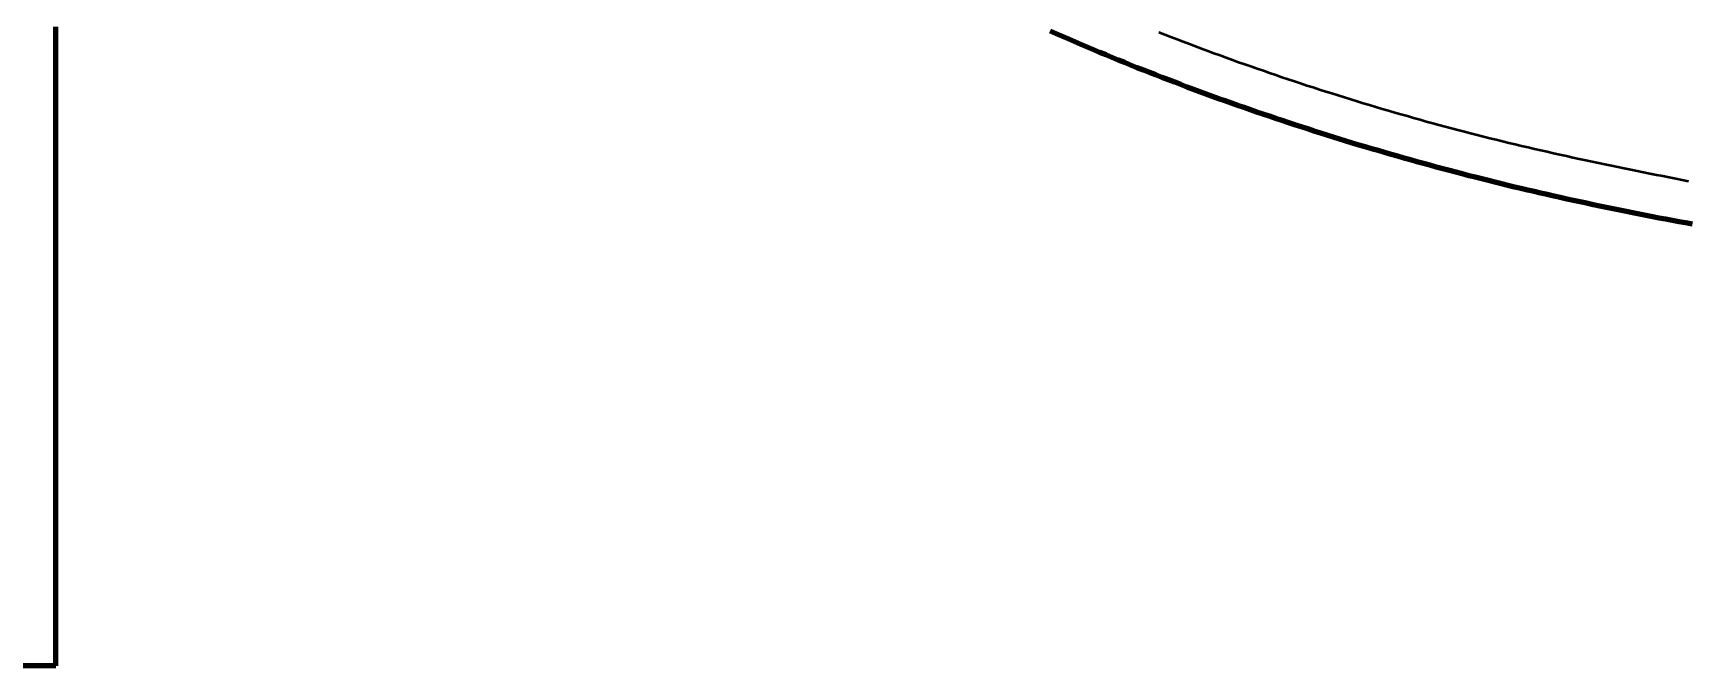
# Model space of a CAD drawing. Header units: millimetres. Extents: x 0 to 2382, y 0 to 420.
# Drawn here: x 144.62 to 157.29, y 212.21 to 217.06 of the extents above; entities that cross this region are included whole.
import ezdxf

# ---------------------------------------------------------------- set-up
doc = ezdxf.new("R2010")
doc.units = ezdxf.units.MM
doc.linetypes.add('IRAM-E-TRAZOS', pattern=[5, 4, -1])
for name, color, linetype, lineweight in [('01-VISIBLE', 7, 'CONTINUOUS', 70), ('02-OCULTA', 4, 'IRAM-E-TRAZOS', 35), ('04-COTA', 3, 'CONTINUOUS', 18)]:
    doc.layers.add(name, color=color, linetype=linetype, lineweight=lineweight)
doc.styles.add('ISO3098', font='isocpeur.ttf')
doc.dimstyles.new('FLAMA-IRAM', dxfattribs={"dimtxt": 3.5, "dimasz": 3.5, "dimexe": 2, "dimexo": 1.5, "dimgap": 1, "dimtad": 1, "dimdec": 1, "dimtxsty": 'ISO3098', "dimblk": 'IRAM_FLECHA', "dimblk1": 'IRAM_FLECHA', "dimblk2": 'IRAM_FLECHA', "dimcen": 2.5, "dimclrd": 256, "dimclre": 256, "dimclrt": 256, "dimazin": 3, "dimtfac": 1, "dimtmove": 0, "dimatfit": 3, "dimlwd": 18, "dimlwe": 18})

# ---------------------------------------------------------------- blocks, each defined once
blk = doc.blocks.new('IRAM_FLECHA')
blk.add_solid([(0, 0), (-1, 0.125), (-1, -0.125)])

msp = doc.modelspace()

# ---------------------------------------------------------------- linework, layer by layer
at = {"layer": '01-VISIBLE'}
msp.add_line((144.791, 212.209), (138.791, 212.209), dxfattribs=at)
for points in [[(144.791, 212.209), (144.791, 212.297), (144.791, 212.384), (144.791, 212.472), (144.791, 212.559), (144.791, 212.647), (144.791, 212.734), (144.791, 212.822), (144.791, 212.909), (144.791, 212.997), (144.791, 213.084), (144.791, 213.172), (144.791, 213.259), (144.791, 213.347), (144.791, 213.434), (144.791, 213.522), (144.791, 213.609), (144.791, 213.697), (144.791, 213.784), (144.791, 213.872), (144.791, 213.959), (144.791, 214.047), (144.791, 214.134), (144.791, 214.222), (144.791, 214.309), (144.791, 214.397), (144.791, 214.484), (144.791, 214.572), (144.791, 214.659), (144.791, 214.747), (144.791, 214.834), (144.791, 214.922), (144.791, 215.009), (144.791, 215.097), (144.791, 215.184), (144.791, 215.272), (144.791, 215.359), (144.791, 215.447), (144.791, 215.534), (144.791, 215.622), (144.791, 215.709), (144.791, 215.797), (144.791, 215.884), (144.791, 215.972), (144.791, 216.059), (144.791, 216.147), (144.791, 216.234), (144.791, 216.322), (144.791, 216.409), (144.791, 216.497), (144.791, 216.584), (144.791, 216.672), (144.791, 216.759), (144.791, 216.847), (144.791, 216.934), (144.791, 217.022), (144.791, 217.109)], [(152.414, 217.08), (152.461, 217.059), (152.508, 217.038), (152.556, 217.018), (152.603, 216.997), (152.65, 216.977), (152.698, 216.956), (152.745, 216.936), (152.792, 216.916), (152.84, 216.897), (152.887, 216.877), (152.935, 216.857), (152.983, 216.838), (153.031, 216.819), (153.078, 216.799), (153.126, 216.78), (153.174, 216.761), (153.222, 216.743), (153.27, 216.724), (153.318, 216.705), (153.366, 216.687), (153.414, 216.669), (153.462, 216.65), (153.511, 216.632), (153.559, 216.614), (153.607, 216.597), (153.656, 216.579), (153.704, 216.561), (153.753, 216.544), (153.801, 216.527), (153.85, 216.51), (153.898, 216.493), (153.947, 216.476), (153.995, 216.459), (154.044, 216.442), (154.093, 216.426), (154.142, 216.409), (154.191, 216.393), (154.24, 216.377), (154.288, 216.361), (154.337, 216.345), (154.386, 216.329), (154.435, 216.313), (154.485, 216.298), (154.534, 216.282), (154.583, 216.267), (154.632, 216.251), (154.681, 216.236), (154.73, 216.221), (154.78, 216.206), (154.829, 216.192), (154.878, 216.177), (154.928, 216.163), (154.977, 216.148), (155.027, 216.134), (155.076, 216.12), (155.126, 216.106), (155.175, 216.092), (155.225, 216.078), (155.275, 216.064), (155.324, 216.051), (155.374, 216.037), (155.424, 216.024), (155.474, 216.011), (155.523, 215.997), (155.573, 215.984), (155.623, 215.971), (155.673, 215.959), (155.723, 215.946), (155.773, 215.933), (155.823, 215.921), (155.873, 215.909), (155.923, 215.896), (155.973, 215.884), (156.023, 215.872), (156.073, 215.861), (156.123, 215.849), (156.173, 215.837), (156.223, 215.826), (156.274, 215.814), (156.324, 215.803), (156.374, 215.792), (156.424, 215.781), (156.475, 215.77), (156.525, 215.759), (156.575, 215.748), (156.626, 215.737), (156.676, 215.727), (156.727, 215.716), (156.777, 215.706), (156.828, 215.696), (156.878, 215.686), (156.929, 215.676), (156.979, 215.666), (157.03, 215.656), (157.08, 215.646), (157.131, 215.637), (157.182, 215.627), (157.232, 215.618), (157.283, 215.609), (157.334, 215.6)]]:
    msp.add_lwpolyline(points, dxfattribs=at)
at = {"layer": '02-OCULTA'}
for points in [[(144.791, 217.109), (144.791, 217.022), (144.791, 216.934), (144.791, 216.847), (144.791, 216.759), (144.791, 216.672), (144.791, 216.584), (144.791, 216.497), (144.791, 216.409), (144.791, 216.322), (144.791, 216.234), (144.791, 216.147), (144.791, 216.059), (144.791, 215.972), (144.791, 215.884), (144.791, 215.797), (144.791, 215.709), (144.791, 215.622), (144.791, 215.534), (144.791, 215.447), (144.791, 215.359), (144.791, 215.272), (144.791, 215.184), (144.791, 215.097), (144.791, 215.009), (144.791, 214.922), (144.791, 214.834), (144.791, 214.747), (144.791, 214.659), (144.791, 214.572), (144.791, 214.484), (144.791, 214.397), (144.791, 214.309), (144.791, 214.222), (144.791, 214.134), (144.791, 214.047), (144.791, 213.959), (144.791, 213.872), (144.791, 213.784), (144.791, 213.697), (144.791, 213.609), (144.791, 213.522), (144.791, 213.434), (144.791, 213.347), (144.791, 213.259), (144.791, 213.172), (144.791, 213.084), (144.791, 212.997), (144.791, 212.909), (144.791, 212.822), (144.791, 212.734), (144.791, 212.647), (144.791, 212.559), (144.791, 212.472), (144.791, 212.384), (144.791, 212.297), (144.791, 212.209)], [(153.246, 217.07), (153.293, 217.052), (153.34, 217.034), (153.387, 217.015), (153.434, 216.997), (153.481, 216.979), (153.528, 216.962), (153.575, 216.944), (153.622, 216.926), (153.669, 216.909), (153.716, 216.892), (153.764, 216.874), (153.811, 216.857), (153.858, 216.84), (153.906, 216.823), (153.953, 216.807), (154.001, 216.79), (154.048, 216.774), (154.096, 216.757), (154.143, 216.741), (154.191, 216.725), (154.239, 216.709), (154.287, 216.693), (154.334, 216.677), (154.382, 216.661), (154.43, 216.646), (154.478, 216.63), (154.526, 216.615), (154.574, 216.6), (154.622, 216.585), (154.67, 216.57), (154.718, 216.555), (154.766, 216.54), (154.814, 216.525), (154.862, 216.511), (154.91, 216.496), (154.958, 216.482), (155.007, 216.468), (155.055, 216.454), (155.103, 216.44), (155.152, 216.426), (155.2, 216.412), (155.249, 216.398), (155.297, 216.385), (155.346, 216.372), (155.394, 216.358), (155.443, 216.345), (155.491, 216.332), (155.54, 216.32), (155.589, 216.307), (155.637, 216.294), (155.686, 216.282), (155.735, 216.27), (155.784, 216.257), (155.832, 216.245), (155.881, 216.233), (155.93, 216.221), (155.979, 216.21), (156.028, 216.198), (156.077, 216.186), (156.126, 216.175), (156.175, 216.164), (156.224, 216.153), (156.273, 216.141), (156.322, 216.13), (156.371, 216.12), (156.421, 216.109), (156.47, 216.098), (156.519, 216.087), (156.568, 216.077), (156.617, 216.066), (156.666, 216.056), (156.716, 216.046), (156.765, 216.035), (156.814, 216.025), (156.864, 216.015), (156.913, 216.005), (156.962, 215.995), (157.011, 215.985), (157.061, 215.975), (157.11, 215.966), (157.159, 215.956), (157.209, 215.946), (157.258, 215.936), (157.308, 215.927)]]:
    msp.add_lwpolyline(points, dxfattribs=at)

# ---------------------------------------------------------------- dimensions: what is measured, and where the dimension line sits
at = {"layer": '04-COTA'}
msp.add_linear_dim(base=(126.391, 212.209), p1=(145.791, 212.209), p2=(158.791, 303.596), angle=90, dimstyle='FLAMA-IRAM', override={"dimlfac": 10}, dxfattribs=at).render()

doc.saveas('drawing.dxf')
